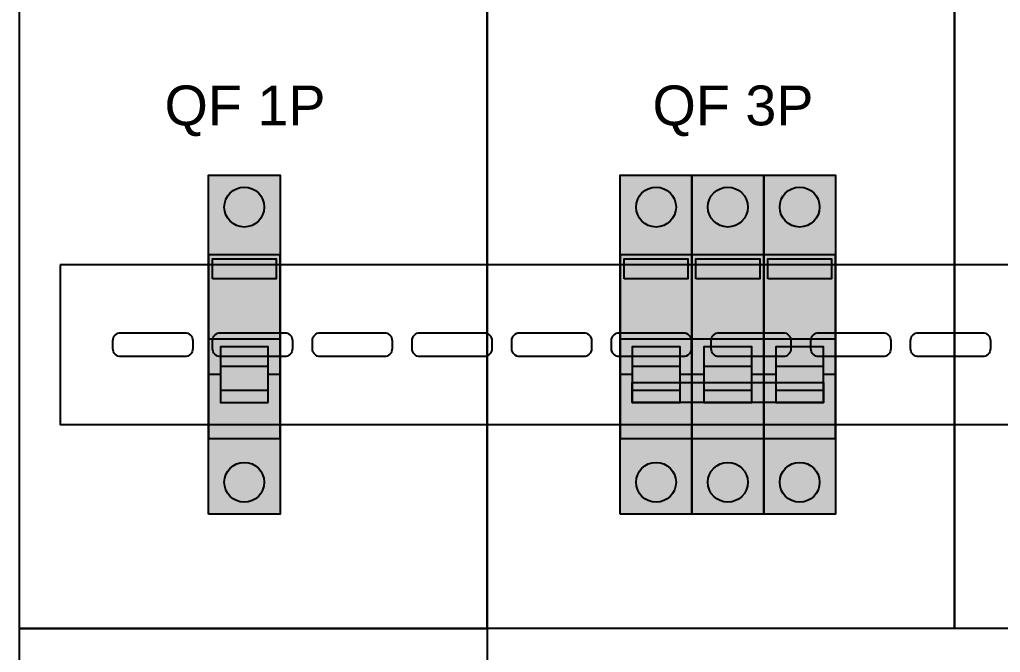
# Model space of a CAD drawing. Header units: millimetres. Extents: x 2517 to 4319, y 573 to 1664.
# Drawn here: x 2517.4 to 2763.3, y 1346.3 to 1505 of the extents above; entities that cross this region are included whole.
import ezdxf

# ---------------------------------------------------------------- set-up
doc = ezdxf.new("R2010")
doc.units = ezdxf.units.MM
doc.linetypes.add('L000000000000000000', pattern=[0])
doc.layers.add('devices', color=7, linetype='Continuous')
doc.styles.get("Standard").update_dxf_attribs({"font": 'arial.ttf'})

# ---------------------------------------------------------------- blocks, each defined once
blk = doc.blocks.new('S201')
at = {"true_color": 0xffffff}
blk.add_hatch(color=7, dxfattribs=at).paths.add_polyline_path([(0, -19), (0, 66), (18, 66), (18, -19)])
at = {"color": 7, "linetype": 'L000000000000000000'}
for p, q in [((0, 25), (18, 25)), ((15, 18), (3, 18)), ((3, 16), (0, 16)), ((18, 16), (15, 16))]:
    blk.add_line(p, q, dxfattribs=at)
at = {"color": 7, "linetype": 'Continuous'}
for points in [[(0, -19), (0, 66), (18, 66), (18, -19)], [(18, 0), (18, 46), (0, 46), (0, 0)], [(1, 40), (1, 45), (17, 45), (17, 40)]]:
    blk.add_lwpolyline(points, close=True, dxfattribs=at)
at = {"color": 7, "linetype": 'L000000000000000000'}
for points in [[(15, 9), (15, 23), (3, 23), (3, 9)], [(15, 9), (15, 12), (3, 12), (3, 9)]]:
    blk.add_lwpolyline(points, close=True, dxfattribs=at)
at = {"color": 7, "linetype": 'Continuous'}
for centre in [(9, 58), (9, -11)]:
    blk.add_circle(centre, 5, dxfattribs=at)
at = {"color": 1, "linetype": 'Continuous'}
blk.add_solid([(1, 40), (1, 45), (17, 40), (17, 45)], dxfattribs=at)
at = {"color": 7, "linetype": 'L000000000000000000'}
blk.add_solid([(15, 9), (15, 12), (3, 9), (3, 12)], dxfattribs=at)
blk = doc.blocks.new('*U7')
at = {"ltscale": 2}
blk.add_lwpolyline([(0, 20), (0, -20), (895.8, -20), (895.8, 20), (0, 20)], dxfattribs=at)
for points in [[(15.23, 3), (31.23, 3, -0.414214), (33.23, 1), (33.23, -1, -0.414214), (31.23, -3), (15.23, -3, -0.414214), (13.23, -1), (13.23, 1, -0.414214)], [(40.23, 3), (56.23, 3, -0.414214), (58.23, 1), (58.23, -1, -0.414214), (56.23, -3), (40.23, -3, -0.414214), (38.23, -1), (38.23, 1, -0.414214)], [(65.23, 3), (81.23, 3, -0.414214), (83.23, 1), (83.23, -1, -0.414214), (81.23, -3), (65.23, -3, -0.414214), (63.23, -1), (63.23, 1, -0.414214)], [(90.23, 3), (106.23, 3, -0.414214), (108.23, 1), (108.23, -1, -0.414214), (106.23, -3), (90.23, -3, -0.414214), (88.23, -1), (88.23, 1, -0.414214)], [(115.23, 3), (131.23, 3, -0.414214), (133.23, 1), (133.23, -1, -0.414214), (131.23, -3), (115.23, -3, -0.414214), (113.23, -1), (113.23, 1, -0.414214)], [(140.23, 3), (156.23, 3, -0.414214), (158.23, 1), (158.23, -1, -0.414214), (156.23, -3), (140.23, -3, -0.414214), (138.23, -1), (138.23, 1, -0.414214)], [(165.23, 3), (181.23, 3, -0.414214), (183.23, 1), (183.23, -1, -0.414214), (181.23, -3), (165.23, -3, -0.414214), (163.23, -1), (163.23, 1, -0.414214)], [(190.23, 3), (206.23, 3, -0.414214), (208.23, 1), (208.23, -1, -0.414214), (206.23, -3), (190.23, -3, -0.414214), (188.23, -1), (188.23, 1, -0.414214)], [(215.23, 3), (231.23, 3, -0.414214), (233.23, 1), (233.23, -1, -0.414214), (231.23, -3), (215.23, -3, -0.414214), (213.23, -1), (213.23, 1, -0.414214)]]:
    blk.add_lwpolyline(points, format="xyb", close=True, dxfattribs=at)
blk = doc.blocks.new('*U18')
at = {"true_color": 0xffffff}
h = blk.add_hatch(color=7, dxfattribs=at)
h.paths.add_polyline_path([(36, -19), (36, 66), (54, 66), (54, -19)])
h.paths.add_polyline_path([(18, -19), (18, 66), (36, 66), (36, -19)])
h.paths.add_polyline_path([(0, -19), (0, 66), (18, 66), (18, -19)])
at = {"color": 7, "linetype": 'L000000000000000000'}
for p, q in [((0, 25), (18, 25)), ((18, 25), (36, 25)), ((18, 25), (36, 25)), ((36, 25), (54, 25)), ((15, 18), (3, 18)), ((33, 18), (21, 18)), ((51, 18), (39, 18)), ((3, 16), (0, 16)), ((18, 16), (15, 16)), ((21, 16), (18, 16)), ((36, 16), (33, 16)), ((36, 16), (33, 16)), ((39, 16), (36, 16)), ((54, 16), (51, 16))]:
    blk.add_line(p, q, dxfattribs=at)
at = {"color": 7, "linetype": 'Continuous'}
for points in [[(0, -19), (0, 66), (18, 66), (18, -19)], [(18, -19), (18, 66), (36, 66), (36, -19)], [(36, -19), (36, 66), (54, 66), (54, -19)], [(18, 0), (18, 46), (0, 46), (0, 0)], [(1, 40), (1, 45), (17, 45), (17, 40)], [(36, 0), (36, 46), (18, 46), (18, 0)], [(19, 40), (19, 45), (35, 45), (35, 40)], [(54, 0), (54, 46), (36, 46), (36, 0)], [(37, 40), (37, 45), (53, 45), (53, 40)], [(51, 14), (51, 9), (3, 9), (3, 14)]]:
    blk.add_lwpolyline(points, close=True, dxfattribs=at)
at = {"color": 7, "linetype": 'L000000000000000000'}
for points in [[(15, 9), (15, 23), (3, 23), (3, 9)], [(33, 9), (33, 23), (21, 23), (21, 9)], [(51, 9), (51, 23), (39, 23), (39, 9)], [(15, 9), (15, 12), (3, 12), (3, 9)], [(33, 9), (33, 12), (21, 12), (21, 9)], [(51, 9), (51, 12), (39, 12), (39, 9)]]:
    blk.add_lwpolyline(points, close=True, dxfattribs=at)
at = {"color": 7, "linetype": 'Continuous'}
for points in [[(18, 1), (18, 12)], [(18, 1), (18, 12)], [(18, 1), (18, 12)], [(18, 1), (18, 12)], [(36, 1), (36, 12), (36, 12)], [(36, 1), (36, 12), (36, 12)], [(36, 1), (36, 12), (36, 12)], [(36, 1), (36, 12), (36, 12)]]:
    blk.add_lwpolyline(points, dxfattribs=at)
for centre in [(9, 58), (27, 58), (45, 58), (9, -11), (27, -11), (45, -11)]:
    blk.add_circle(centre, 5, dxfattribs=at)
at = {"color": 1, "linetype": 'Continuous'}
for points in [[(1, 40), (1, 45), (17, 40), (17, 45)], [(19, 40), (19, 45), (35, 40), (35, 45)], [(37, 40), (37, 45), (53, 40), (53, 45)]]:
    blk.add_solid(points, dxfattribs=at)
at = {"color": 7, "linetype": 'Continuous'}
blk.add_solid([(51, 14), (51, 9), (3, 14), (3, 9)], dxfattribs=at)
at = {"color": 7, "linetype": 'L000000000000000000'}
for points in [[(15, 9), (15, 12), (3, 9), (3, 12)], [(33, 9), (33, 12), (21, 9), (21, 12)], [(51, 9), (51, 12), (39, 9), (39, 12)]]:
    blk.add_solid(points, dxfattribs=at)

msp = doc.modelspace()

# ---------------------------------------------------------------- linework, layer by layer
for points in [[(2517.37, 1508.17), (2634.58, 1508.17), (2634.58, 1352.37), (2517.37, 1352.37)], [(2634.58, 1508.17), (2751.79, 1508.17), (2751.79, 1352.37), (2634.58, 1352.37)], [(2751.79, 1508.17), (2869, 1508.17), (2869, 1352.37), (2751.79, 1352.37)], [(2517.37, 1352.37), (2634.58, 1352.37), (2634.58, 1196.57), (2517.37, 1196.57)]]:
    msp.add_lwpolyline(points, close=True)

# ---------------------------------------------------------------- block references
at = {"color": 1}
msp.add_blockref('*U7', (2527.54, 1423.49), dxfattribs=at)
at = {"layer": 'devices'}
msp.add_blockref('S201', (2564.7, 1399.99), dxfattribs=at)
at = {"layer": 'devices', "linetype": 'Continuous'}
msp.add_blockref('*U18', (2667.95, 1399.99), dxfattribs=at)

# ---------------------------------------------------------------- texts
at = {"char_height": 10, "attachment_point": 1}
for s, insert in [('QF 1P', (2553.71, 1488.47)), ('QF 3P', (2676.06, 1488.47))]:
    msp.add_mtext_dynamic_manual_height_columns(s, width=103.518, gutter_width=12.5, heights=[16.85], dxfattribs=dict(at, insert=insert))

doc.saveas('drawing.dxf')
